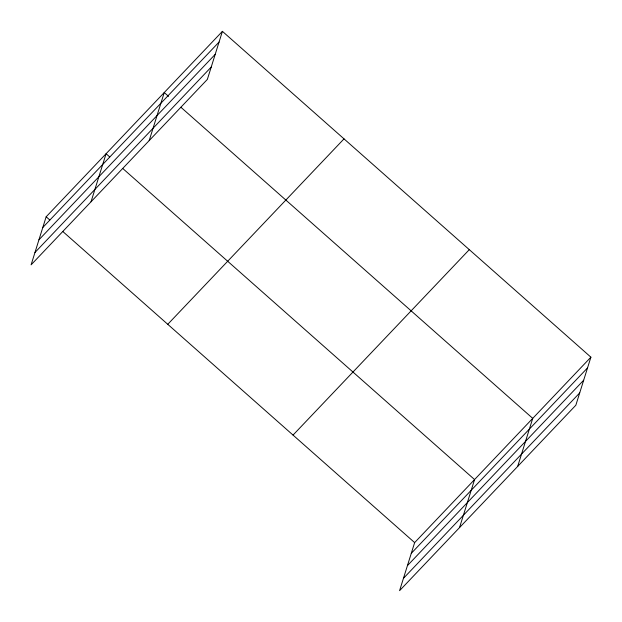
<?xml version="1.0" encoding="UTF-8"?>
<svg xmlns="http://www.w3.org/2000/svg" width="622" height="622" viewBox="0 0 622 622"><rect width="100%" height="100%" fill="white"/><g stroke="black" fill="none" stroke-linecap="round" stroke-linejoin="round"><path stroke-width="0.93" d="M222.412 31.341L46.16 216.775L31.1 264.824L207.359 79.391L222.412 31.341L590.9 357.176L575.84 405.225L399.588 590.659L414.641 542.609L590.9 357.176M91.03 201.777L106.082 153.727L109.705 156.931M149.194 140.588L164.247 92.538L168.593 96.379M459.51 527.611L474.57 479.562L122.728 168.453M517.675 466.414L532.735 418.365L180.893 107.256M42.801 227.489L219.061 42.055M38.937 239.812L215.196 54.371M34.964 252.501L211.216 67.067M167.761 324.303L344.013 138.869M293.04 435.081L469.299 249.647M411.29 553.323L587.541 367.89M407.426 565.639L583.685 380.205M403.445 578.336L579.704 392.902M46.16 216.775L49.776 219.978M62.806 231.501L414.641 542.609"/></g></svg>
